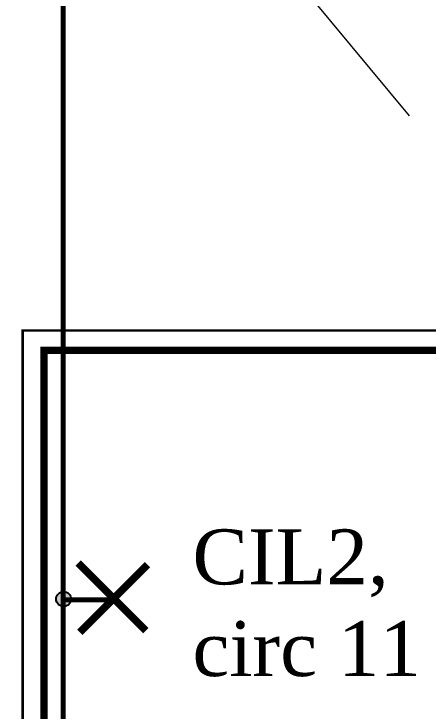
# Model space of a CAD drawing. Header units: millimetres. Extents: x 1322820 to 1391563, y 1051909 to 1098256.
# Drawn here: x 1362008 to 1363663, y 1080300 to 1083088 of the extents above; entities that cross this region are included whole.
import ezdxf

# ---------------------------------------------------------------- set-up
doc = ezdxf.new("R2010")
doc.units = ezdxf.units.MM
doc.header["$MEASUREMENT"] = 0
doc.linetypes.add('AStair_dashed', pattern=[1800, 800, -1000])
doc.linetypes.add('DUBLU_INTRERUPT', pattern=[1.093612, 0.529167, -0.211667, 0.141111, -0.211667])
doc.layers.get('0').update_dxf_attribs({"true_color": 0x787878})
doc.layers.add('Circuite', color=7, linetype='Continuous', lineweight=25)
for name, color, linetype in [('circuite iluminat normal', 7, 'Continuous'), ('circuite iluminat vitali', 1, 'Continuous'), ('circuite prize vitali', 1, 'Continuous'), ('ELECTRICE', 1, 'Continuous'), ('Texte', 7, 'Continuous')]:
    doc.layers.add(name, color=color, linetype=linetype)
doc.layers.add('New_arhitectura - desen 2D_Pen_No__2', color=7, linetype='Continuous', lineweight=13, true_color=0x787878)

# ---------------------------------------------------------------- blocks, each defined once
blk = doc.blocks.new('terasa')
at = {"layer": 'New_arhitectura - desen 2D_Pen_No__2', "linetype": 'AStair_dashed', "lineweight": 13}
blk.add_line((1361928.539, 1084683.356), (1366250.832, 1079464.932), dxfattribs=at)
blk = doc.blocks.new('A$C737B7B43')
at = {"layer": 'ELECTRICE', "lineweight": 20, "const_width": 24}
for points in [[(8.5, 230.1), (224.9, 13.6)], [(13.6, 8.5), (230.1, 224.9)]]:
    blk.add_lwpolyline(points, dxfattribs=at)

msp = doc.modelspace()

# ---------------------------------------------------------------- block references
msp.add_blockref('terasa', (0, 0))

# ---------------------------------------------------------------- next in the draw order: hatches: boundary and pattern name
at = {"layer": 'circuite iluminat normal'}
h = msp.add_hatch(color=256, dxfattribs=at)
h.paths.add_polyline_path([(1362235, 1080756.4, -0.528515), (1362204.6, 1080717.8), (1362218.8, 1080750.1)])
h.paths.add_polyline_path([(1362235, 1080756.4), (1362218.8, 1080750.1), (1362227.1, 1080769.1, -0.127588)])
h.paths.add_polyline_path([(1362227.1, 1080769.1), (1362204.6, 1080717.8, -0.086363), (1362194.7, 1080720.3, -0.099878), (1362185.1, 1080727), (1362207.1, 1080777.2, -0.099878), (1362218.6, 1080774.7, -0.086363)])
h.paths.add_polyline_path([(1362207.1, 1080777.2), (1362185.1, 1080727, -0.664213)])

# ---------------------------------------------------------------- next in the draw order: linework, layer by layer
at = {"layer": 'Circuite', "linetype": 'DUBLU_INTRERUPT', "lineweight": 20, "ltscale": 1000, "const_width": 10}
msp.add_lwpolyline([(1365302.2, 1081821.6), (1362043.1, 1081821.6), (1362043.1, 1078715.6), (1362043.1, 1068991.6), (1363227.8, 1068991.6)], dxfattribs=at)
at = {"layer": 'Circuite', "lineweight": 20, "const_width": 20}
msp.add_lwpolyline([(1362407.2, 1080745.2), (1362209.9, 1080745.2)], dxfattribs=at)
at = {"layer": 'circuite iluminat normal'}
msp.add_circle((1362206.7, 1080747.5), 29.7, dxfattribs=at)
at = {"layer": 'circuite iluminat vitali', "lineweight": 20, "const_width": 20}
msp.add_lwpolyline([(1361574.6, 1081020.8), (1361607.1, 1081020.8), (1361607.1, 1083222.2), (1362204.3, 1083222.2), (1362204.3, 1078505.1), (1346202.7, 1078505.1), (1346202.7, 1079609.7), (1345979.5, 1079609.7), (1345979.5, 1079609.7), (1345979.5, 1079609.7)], dxfattribs=at)
at = {"layer": 'circuite prize vitali', "lineweight": 20, "const_width": 30}
msp.add_lwpolyline([(1361466.6, 1079915), (1361466.6, 1078727.1), (1362128.6, 1078727.1), (1362128.6, 1081742.8), (1365287.6, 1081742.8)], dxfattribs=at)

# ---------------------------------------------------------------- next in the draw order: block references
at = {"layer": 'ELECTRICE', "lineweight": 20, "xscale": 1.25, "yscale": 1.25, "zscale": 1.25}
msp.add_blockref('A$C737B7B43', (1362254.2, 1080604), dxfattribs=at)

# ---------------------------------------------------------------- next in the draw order: texts
at = {"layer": 'Texte', "insert": (1362721.5, 1081026.5), "char_height": 220, "width": 7878.54, "attachment_point": 1}
msp.add_mtext('{\\fTimes New Roman|b0|i0|c0|p18;CIL2,\\Pcirc 11}', dxfattribs=at)

doc.saveas('drawing.dxf')
